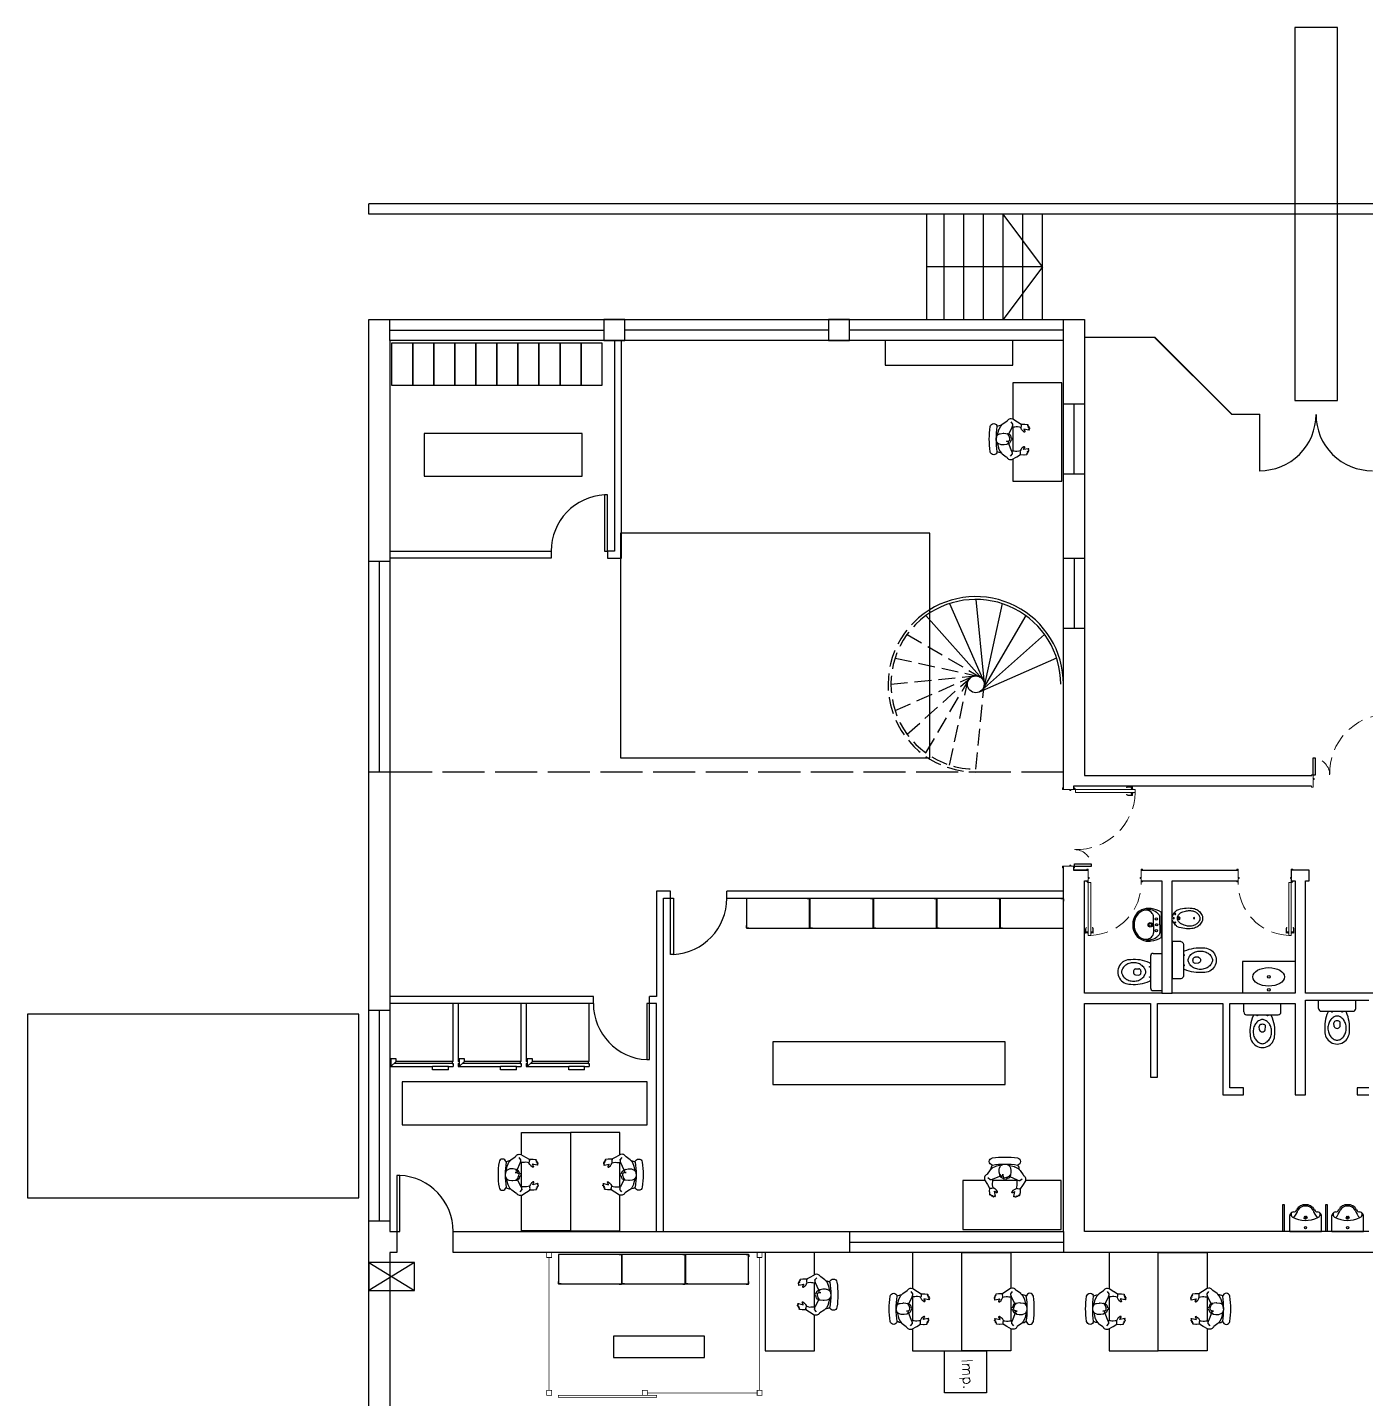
# Model space of a CAD drawing. Header units: millimetres. Extents: x 163 to 215.4, y 114.4 to 199.5.
# Drawn here: x 162.98 to 182.05, y 167.9 to 187.44 of the extents above; entities that cross this region are included whole.
import ezdxf

# ---------------------------------------------------------------- set-up
doc = ezdxf.new("R2010")
doc.units = ezdxf.units.MM
for name, pattern in [('ACAD_ISO02W100', [15, 12, -3]), ('AUDIT_I_201002150132-0', [0]), ('HIDDEN', [0.375, 0.25, -0.125])]:
    doc.linetypes.add(name, pattern=pattern)
doc.layers.add('0.05-Carpinterias', color=7, linetype='Continuous', lineweight=5)
doc.layers.add('REJA SENSIBLES', color=82, linetype='Continuous', lineweight=5)
for name, color, linetype in [('ARQ-Estruct', 7, 'Continuous'), ('BL-Equipamiento', 7, 'Continuous'), ('EQ - Mobiliario', 255, 'AUDIT_I_201002150132-0'), ('IE-ARQUITECTURA', 252, 'Continuous'), ('Plano base$0$EQ - Mobiliario', 252, 'AUDIT_I_201002150132-0'), ('SANITARIOS', 252, 'Continuous')]:
    doc.layers.add(name, color=color, linetype=linetype)
doc.styles.add('Plano base$0$Standard', font='txt.shx')

# ---------------------------------------------------------------- blocks, each defined once
blk = doc.blocks.new('MINGITORIO MURAL')
at = {"layer": 'IE-ARQUITECTURA', "linetype": 'Continuous'}
for p, q in [((0, 0.45), (0, 0)), ((0, 0.45), (0.23103, 0.45)), ((0.23103, 0.430224), (0.23103, 0.45)), ((0, 0), (0.23103, 0)), ((0.23103, 0), (0.23103, 0.019776))]:
    blk.add_line(p, q, dxfattribs=at)
for centre, radius in [((0.054976, 0.225), 0.015), ((0.177665, 0.225769), 0.003249), ((0.184588, 0.209854), 0.003249), ((0.185791, 0.241105), 0.003249), ((0.19765, 0.225), 0.003249), ((0.201348, 0.205345), 0.003249), ((0.202847, 0.244313), 0.003249), ((0.215323, 0.215636), 0.003249), ((0.21599, 0.232978), 0.003249)]:
    blk.add_circle(centre, radius, dxfattribs=at)
for centre, radius, start, end in [((0.555208, 0.225), 0.397018, 151.866592, 206.118879), ((0.375769, 0.577191), 0.254007, 225.323553, 253.319754), ((0.243412, 0.384734), 0.047145, 55.302568, 144.360576), ((0.225977, 0.400256), 0.05, 27.695717, 84.199543), ((0.201435, 0.387374), 0.077718, 6.31933, 27.695717), ((0.329919, 0.399942), 0.051395, 184.479693, 245.062947), ((0.255704, 0.239547), 0.105457, 352.071392, 63.437557), ((0.255704, 0.210453), 0.105457, 296.562443, 7.928608), ((0.25518, 0.239143), 0.125924, 353.551226, 65.074264), ((0.25518, 0.210857), 0.125924, 294.925736, 6.448774), ((0.375769, -0.127191), 0.254007, 106.680246, 134.676447), ((0.243412, 0.065266), 0.047145, 198.612863, 304.697432), ((0.225977, 0.049744), 0.05, 275.800457, 332.304283), ((0.201435, 0.062627), 0.077718, 332.304283, 353.68067), ((0.329919, 0.050058), 0.051395, 114.937053, 175.520307)]:
    blk.add_arc(centre, radius, start, end, dxfattribs=at)
blk = doc.blocks.new('IP ANDINA')
for p, q in [((-0.265, -0.120632), (-0.265, 0)), ((-0.265, 0), (0.265, 0)), ((0.265, -0.120632), (0.265, 0)), ((-0.225632, -0.16), (0.225632, -0.16)), ((-0.042449, -0.375164), (-0.04494, -0.327163)), ((0.041618, -0.375164), (0.04494, -0.327163))]:
    blk.add_line(p, q)
blk.add_lwpolyline([(-0.130856, -0.400348, 0.081456), (-0.119783, -0.467864, 0.089731), (-0.089741, -0.522325, 0.104602), (-0.042673, -0.560331, 0.142864), (-0.000046, -0.57285, 0.142579), (0.042673, -0.560331, 0.104602), (0.089741, -0.522325, 0.089731), (0.119783, -0.467864, 0.081456), (0.130856, -0.400348, 0.081456), (0.119783, -0.332831, 0.089731), (0.089741, -0.27837, 0.104602), (0.042673, -0.240364, 0.142579), (-0.000046, -0.227845, 0.142864), (-0.042673, -0.240364, 0.104602), (-0.089741, -0.27837, 0.089731), (-0.119783, -0.332831, 0.081456)], format="xyb", close=True)
for centre in [(-0.073031, -0.169739), (0.073031, -0.169739)]:
    blk.add_circle(centre, 0.005)
for centre, radius, start, end in [((-0.225632, -0.120632), 0.039368, 180, 270), ((0.346395, -0.390548), 0.523947, 155.882772, 185.67851), ((-0.086182, -0.196891), 0.05, 132.453918, 155.882772), ((0.086182, -0.196891), 0.05, 24.117228, 47.546082), ((-0.346395, -0.390548), 0.523947, 354.32149, 24.117228), ((0.225632, -0.120632), 0.039368, 270, 0), ((-0.01494, -0.327163), 0.03, 90, 180), ((-0.000415, -0.358925), 0.045061, 201.123443, 338.876557), ((0, -0.344692), 0.049822, 72.549981, 107.450019), ((0.01494, -0.327163), 0.03, 0, 90), ((0, -0.451664), 0.175227, 176.966377, 3.033623)]:
    blk.add_arc(centre, radius, start, end)
blk = doc.blocks.new('*U18')
blk.add_lwpolyline([(-23.325, 0), (-22.675, 0), (-22.675, 0.4), (-23.325, 0.4)], close=True)
blk = doc.blocks.new('*U17')
at = {"color": 0, "linetype": 'ByBlock', "lineweight": -2}
blk.add_blockref('*U18', (0, 55), dxfattribs=at)
blk = doc.blocks.new('Plano base$0$S11')
at = {"layer": 'Plano base$0$EQ - Mobiliario'}
for points in [[(-0.05157, 0.353258), (-0.132673, 0.33131, 0.052358), (-0.142413, 0.327545), (-0.186929, 0.304734), (-0.211415, 0.281504, 0.053378), (-0.218314, 0.273397), (-0.259688, 0.212712, -0.078921), (-0.270449, 0.201298), (-0.274028, 0.198535, 0.253624), (-0.293316, 0.154953), (-0.291356, 0.13054), (-0.248933, 0.063996, 0.001509), (-0.24877, 0.063742), (-0.215435, 0.012144), (-0.215679, -0.033299, 0.039319), (-0.215104, -0.04113), (-0.209528, -0.077571, 0.271109), (-0.206347, -0.081494), (-0.202026, -0.083121, 0.56371), (-0.195302, -0.077831), (-0.194022, -0.074411), (-0.183012, -0.092915, 0.308624), (-0.178144, -0.095755), (-0.174821, -0.09552, 0.454858), (-0.170281, -0.089503), (-0.171597, -0.083247), (-0.161148, -0.103242, 0.307468), (-0.156198, -0.1059), (-0.150585, -0.105315, 0.419663), (-0.146141, -0.099731), (-0.146597, -0.092873), (-0.137417, -0.099456, 0.353703), (-0.131471, -0.101499), (-0.129802, -0.100891, 0.381475), (-0.126651, -0.095024), (-0.143368, -0.025513), (-0.130185, -0.031667), (-0.111054, -0.04281, 0.392799), (-0.104414, -0.041317), (-0.10084, -0.036105, 0.335675), (-0.101121, -0.030078), (-0.120712, -0.006551, 0.110367), (-0.137985, 0.006761), (-0.165212, 0.019472), (-0.170055, 0.037788), (-0.175656, 0.064976, 0.035291), (-0.172848, 0.142745)], [(0.072112, 0.218185), (0.061747, 0.203843, -0.211627), (0.047748, 0.195681), (0.041131, 0.194946), (0.037744, 0.198336, -0.177498), (0.03196, 0.210828), (0.030915, 0.223496), (0.028353, 0.202562, -0.076282), (0.024248, 0.187959), (0.022908, 0.185009, -0.269675), (0.006512, 0.173362, -0.089564), (-0.011189, 0.174922), (-0.015424, 0.176078), (-0.042845, 0.184654), (-0.050929, 0.188121, -0.168212), (-0.075123, 0.210146), (-0.077121, 0.213814)], [(0.048147, 0.35353), (0.121226, 0.337577, -0.052358), (0.13114, 0.334297), (0.176727, 0.313711), (0.202329, 0.291716, -0.053378), (0.20962, 0.283959), (0.253938, 0.22539, 0.078921), (0.265248, 0.21452), (0.268959, 0.211937, -0.253624), (0.290374, 0.16936), (0.289621, 0.14488), (0.250532, 0.076325, -0.001509), (0.250382, 0.076063), (0.219634, 0.022883), (0.222119, -0.022493, -0.039319), (0.221932, -0.030342), (0.21816, -0.067014, -0.271109), (0.215176, -0.07109), (0.210941, -0.072927, -0.56371), (0.203964, -0.067975), (0.202517, -0.064623), (0.192433, -0.083648, -0.308624), (0.187712, -0.086724), (0.184381, -0.086654, -0.454858), (0.179549, -0.080869), (0.180555, -0.074555), (0.171106, -0.095041, -0.307468), (0.166293, -0.09794), (0.160658, -0.097632, -0.419663), (0.155944, -0.092274), (0.156061, -0.085403), (0.147217, -0.09243, -0.353703), (0.141378, -0.094764), (0.139682, -0.09424, -0.381475), (0.136245, -0.088535), (0.149512, -0.018284), (0.136649, -0.025081), (0.118091, -0.037154, -0.392799), (0.111385, -0.03599), (0.107558, -0.030961, -0.335675), (0.107542, -0.024928), (0.125948, -0.000462, -0.110367), (0.142543, 0.013686), (0.16911, 0.027724), (0.173043, 0.046257), (0.177297, 0.073688, -0.035291), (0.170655, 0.151224)], [(-0.07161, 0.189774), (-0.172848, 0.142745, -0.136037), (-0.197574, 0.132634), (-0.212527, 0.130864), (-0.245783, 0.157093)], [(-0.218806, 0.016393), (-0.213085, 0.014459, 0.155319), (-0.182758, 0.013915), (-0.1648, 0.019279)], [(0.063464, 0.194726), (0.170655, 0.151224, 0.136037), (0.19585, 0.142345), (0.210872, 0.141315), (0.242793, 0.169152)], [(0.22279, 0.027293), (0.217172, 0.025079, -0.155319), (0.186909, 0.02304), (0.168708, 0.027511)]]:
    blk.add_lwpolyline(points, format="xyb", dxfattribs=at)
blk.add_lwpolyline([(0.002661, 0.135074), (0.005335, 0.137595, 0.128039), (0.01069, 0.146133), (0.011418, 0.148443, -0.219355), (0.022675, 0.160837), (0.045486, 0.170524, 0.17095), (0.055296, 0.179485), (0.072256, 0.21113, 0.07568), (0.074268, 0.216804), (0.081365, 0.253736, 0.047493), (0.082263, 0.263171), (0.082263, 0.288818, 0.10638), (0.077837, 0.309385), (0.067976, 0.331235, 0.20273), (0.039396, 0.357691), (0.021476, 0.364167, 0.135751), (-0.005104, 0.366216), (-0.033512, 0.360667, 0.197051), (-0.065203, 0.339812), (-0.069253, 0.333888, 0.116404), (-0.077514, 0.312455), (-0.083155, 0.271268, 0.060301), (-0.083344, 0.259253), (-0.07753, 0.203977, 0.09676), (-0.075281, 0.196645), (-0.063687, 0.174943, 0.215466), (-0.050631, 0.164899), (-0.030294, 0.16011), (-0.0272, 0.158969, -0.197631), (-0.015998, 0.148671), (-0.014185, 0.144792, 0.157943), (-0.005778, 0.135775), (-0.003197, 0.134342, 0.326668)], format="xyb", close=True, dxfattribs=at)
blk.add_lwpolyline([(0, 0.367213), (-0.001653, 0.366766)], dxfattribs=at)
for centre, radius, start, end in [((-0.171802, 0.404209), 0.0508, 98.455473, 261.544527), ((0, -0.751491), 1.2192, 81.544527, 98.455473), ((0.171802, 0.404209), 0.0508, 278.455473, 81.544527), ((-0.00143, 0.264479), 0.203175, 153.61801, 172.948325), ((0, -0.851987), 1.2192, 81.544527, 98.455473), ((-0.00143, 0.264479), 0.203175, 8.377378, 26.212212)]:
    blk.add_arc(centre, radius, start, end, dxfattribs=at)
blk = doc.blocks.new('Plano base$0$escritorio_1.40x0.80')
at = {"layer": 'Plano base$0$EQ - Mobiliario'}
for points in [[(0, 0.315978), (0, 0), (-0.7, 0), (-0.7, 1.4), (0, 1.4), (0, 0.890842)], [(0, 0.771842), (0, 0.428037)]]:
    blk.add_lwpolyline(points, dxfattribs=at)
at = {"layer": 'Plano base$0$EQ - Mobiliario', "rotation": 270}
blk.add_blockref('Plano base$0$S11', (-0.133713, 0.599231), dxfattribs=at)
blk = doc.blocks.new('LV ANDINA')
for p, q in [((0, 0.174838), (0, 0)), ((0, 0.174838), (0, -0.174838)), ((0.023785, 0), (0.023785, 0.113132)), ((0.023785, 0), (0.023785, -0.113132)), ((0.11221, 0.096338), (0.11221, 0.114747)), ((0.11221, 0), (0.11221, 0.096338)), ((0.11221, 0), (0.11221, -0.096338)), ((0.11221, -0.096338), (0.11221, -0.114747))]:
    blk.add_line(p, q)
for centre, radius in [((0.066622, 0), 0.015857), ((0.071578, 0.083248), 0.015857), ((0.158567, 0), 0.031713), ((0.158567, 0), 0.020812), ((0.071578, -0.083248), 0.015857)]:
    blk.add_circle(centre, radius)
for centre, radius, start, end in [((0.203415, 0.161128), 0.376573, 260.066191, 260.066191), ((0.203415, -0.170001), 0.404322, 97.864112, 119.548602), ((0.184991, 0.023832), 0.191033, 100.525802, 126.492035), ((0.22297, 0.087254), 0.119945, 66.510707, 140.862465), ((0.203415, -0.161128), 0.395535, 94.692137, 98.038881), ((0.203415, -0.161128), 0.376573, 94.692137, 98.140252), ((0.191279, 0.011185), 0.222815, 83.41939, 95.187055), ((0.191279, 0.011185), 0.203853, 83.41939, 95.187055), ((0.186455, 0.013244), 0.202416, 7.233104, 82.167515), ((0.186455, 0.013244), 0.221378, 7.233104, 82.167515), ((0.007928, 0.174838), 0.007928, 119.548602, 180), ((0.07631, 0.113132), 0.052525, 134.691029, 180), ((0.22243, -0.034572), 0.260294, 125.471853, 134.691029), ((0.195062, 0.111651), 0.082909, 141.766242, 177.859766), ((0.081481, 0), 0.308221, 352.78029, 7.21971), ((0.081481, 0), 0.327183, 0, 7.21971), ((0.081481, 0), 0.327183, 352.78029, 0), ((0.007928, -0.174838), 0.007928, 180, 240.451398), ((0.203415, 0.170001), 0.404322, 240.451398, 262.135888), ((0.07631, -0.113132), 0.052525, 180, 225.308971), ((0.22243, 0.034572), 0.260294, 225.308971, 234.528147), ((0.184991, -0.023832), 0.191033, 233.507965, 259.474198), ((0.195062, -0.111651), 0.082909, 182.140234, 218.233758), ((0.22297, -0.087254), 0.119945, 219.137535, 293.489293), ((0.186455, -0.013244), 0.202416, 277.832485, 352.766896), ((0.186455, -0.013244), 0.221378, 277.832485, 352.766896), ((0.203415, 0.161128), 0.395535, 261.961119, 265.307863), ((0.203415, 0.161128), 0.376573, 261.859748, 265.307863), ((0.191279, -0.011185), 0.222815, 264.812945, 276.58061), ((0.191279, -0.011185), 0.203853, 264.812945, 276.58061)]:
    blk.add_arc(centre, radius, start, end)
blk = doc.blocks.new('BD ANDINA')
for points in [[(0.12172, -0.075307, 0.026558), (0.109728, -0.058859, 0.101613), (0.057577, -0.016236, 0.137734), (0, 0, 0.137946), (-0.057516, -0.016247, 0.089281), (-0.115452, -0.066364, 0.012091)], [(-0.143278, -0.283508, 0.0402), (-0.137306, -0.317479, 0.089731), (-0.105062, -0.375932, 0.1018), (-0.054133, -0.417524, 0.138275), (0.001276, -0.433217, 0.138058), (0.056747, -0.417533, 0.101831), (0.107694, -0.375932, 0.089731), (0.139938, -0.317479, 0.044692), (0.147357, -0.279634, 0.079832)]]:
    blk.add_lwpolyline(points, format="xyb")
blk.add_lwpolyline([(-0.110363, -0.24759, 0.081456), (-0.100913, -0.305212, 0.089731), (-0.075273, -0.351691, 0.104602), (-0.035103, -0.384127, 0.142864), (0.001276, -0.394811, 0.142579), (0.037735, -0.384127, 0.104602), (0.077905, -0.351691, 0.089731), (0.103544, -0.305212, 0.081456), (0.112994, -0.24759, 0.081456), (0.103544, -0.189967, 0.060612), (0.074826, -0.11682, 0.104602), (0.034656, -0.084384, 0.142579), (-0.001803, -0.073699, 0.142864), (-0.038183, -0.084384, 0.104602), (-0.078352, -0.11682, 0.062224), (-0.100913, -0.189967, 0.081456)], format="xyb", close=True)
for centre, radius in [((-0.060739, -0.041095), 0.008534), ((-0.000844, -0.098207), 0.017069), ((-0.000844, -0.020497), 0.008534), ((-0.000844, -0.098207), 0.008534), ((0.060991, -0.041095), 0.008534), ((-0.000844, -0.310739), 0.008534)]:
    blk.add_circle(centre, radius)
for centre, radius, start, end in [((0.298146, -0.229719), 0.444689, 158.44802, 186.947452), ((-0.294837, -0.231346), 0.444823, 353.280665, 20.535486)]:
    blk.add_arc(centre, radius, start, end)
blk = doc.blocks.new('Petisos ANDINA')
for name, p in [('BD ANDINA', (-0.59801, 0)), ('IP ANDINA', (0, 0))]:
    blk.add_blockref(name, p)
blk = doc.blocks.new('puerta 75')
at = {"layer": '0.05-Carpinterias'}
for p, q in [((0.019656, 0.013944), (-0.001344, 0.013944)), ((-0.001344, 0.013944), (-0.001344, 0.001344)), ((-0.001344, 0.013944), (-0.001344, 0)), ((0, 0), (-0.001344, 0)), ((0.018312, 0.0126), (0, 0.0126)), ((0, 0.0126), (0, 0.001344)), ((0, 0.0126), (0, 0)), ((0.018312, -0.106488), (0.018312, 0.0126)), ((0.019656, -0.105144), (0.019656, 0.013944)), ((0.775656, -0.105144), (0.775656, 0.013944)), ((0.775656, 0.013944), (0.796656, 0.013944)), ((0.777, -0.106488), (0.777, 0.0126)), ((0.777, 0.0126), (0.795312, 0.0126)), ((0.795312, 0.0126), (0.795312, 0.001344)), ((0.795312, 0.0126), (0.795312, 0)), ((0.795312, 0), (0.796656, 0)), ((0.796656, 0.013944), (0.796656, 0.001344)), ((0.796656, 0.013944), (0.796656, 0)), ((-0.001344, -0.163944), (-0.001344, -0.15)), ((0, -0.15), (-0.001344, -0.15)), ((-0.001344, -0.163944), (-0.001344, -0.151344)), ((-0.001344, -0.163944), (0.019656, -0.163944)), ((0, -0.1626), (0, -0.15)), ((0, -0.1626), (0, -0.151344)), ((0, -0.1626), (0.018312, -0.1626)), ((0.030912, -0.106488), (0.018312, -0.106488)), ((0.018312, -0.1626), (0.018312, -0.1164)), ((0.018312, -0.1164), (0.030912, -0.1164)), ((0.032256, -0.105144), (0.019656, -0.105144)), ((0.019656, -0.163944), (0.019656, -0.117744)), ((0.019656, -0.117744), (0.032256, -0.117744)), ((0.030912, -0.1164), (0.030912, -0.106488)), ((0.032256, -0.117744), (0.032256, -0.105144)), ((0.763056, -0.117744), (0.763056, -0.105144)), ((0.763056, -0.105144), (0.775656, -0.105144)), ((0.775656, -0.117744), (0.763056, -0.117744)), ((0.7644, -0.1164), (0.7644, -0.106488)), ((0.7644, -0.106488), (0.777, -0.106488)), ((0.777, -0.1164), (0.7644, -0.1164)), ((0.775656, -0.163944), (0.775656, -0.117744)), ((0.796656, -0.163944), (0.775656, -0.163944)), ((0.777, -0.1626), (0.777, -0.1164)), ((0.795312, -0.1626), (0.777, -0.1626)), ((0.795312, -0.1626), (0.795312, -0.15)), ((0.795312, -0.15), (0.796656, -0.15)), ((0.795312, -0.1626), (0.795312, -0.151344)), ((0.796656, -0.163944), (0.796656, -0.15)), ((0.796656, -0.163944), (0.796656, -0.151344))]:
    blk.add_line(p, q, dxfattribs=at)
at = {"layer": '0.05-Carpinterias', "extrusion": (-1.67932e-05, 6.2673e-05, 1)}
for p, q in [((-0.016801, -0.879599, 0.000044), (-0.016801, -0.835123, 0.000041)), ((-0.016801, -0.879599, 0.000044), (-0.015996, -0.894213, 0.000045)), ((-0.002126, -0.894605, 0.000045), (-0.01447, -0.895293, 0.000045)), ((-0.001844, -0.879913, 0.000044), (0.008296, -0.879151, 0.000044)), ((-0.001844, -0.894605, 0.000045), (-0.001844, -0.879913, 0.000044)), ((-0.001844, -0.894605, 0.000045), (0.008296, -0.895367, 0.000045)), ((0.008296, -0.897151, 0.000045), (0.008296, -0.877367, 0.000044)), ((0.009474, -0.87619, 0.000044), (0.019514, -0.87619, 0.000044)), ((0.009474, -0.898329, 0.000045), (0.019514, -0.898329, 0.000045)), ((0.019514, -0.898329, 0.000045), (0.019514, -0.87619, 0.000044)), ((0.066938, -0.87619, 0.000045), (0.056898, -0.87619, 0.000045)), ((0.056898, -0.898329, 0.000046), (0.056898, -0.87619, 0.000045)), ((0.066938, -0.898329, 0.000046), (0.056898, -0.898329, 0.000046)), ((0.068116, -0.897151, 0.000046), (0.068116, -0.877367, 0.000045)), ((0.078257, -0.879913, 0.000045), (0.068116, -0.879151, 0.000045)), ((0.078257, -0.894605, 0.000046), (0.068116, -0.895367, 0.000046)), ((0.078257, -0.894605, 0.000046), (0.078257, -0.879913, 0.000045)), ((0.078538, -0.894605, 0.000046), (0.090882, -0.895293, 0.000046)), ((0.093213, -0.879599, 0.000046), (0.092408, -0.894213, 0.000046)), ((0.093213, -0.879599, 0.000046), (0.093213, -0.835123, 0.000043))]:
    blk.add_line(p, q, dxfattribs=at)
at = {"layer": '0.05-Carpinterias', "extrusion": (-1.67932e-05, 6.2673e-05, 1), "elevation": -0.000011}
blk.add_lwpolyline([(0.056898, -0.176457), (0.056898, -0.928798), (0.019514, -0.928798), (0.019514, -0.176457)], close=True, dxfattribs=at)
for points in [[(-0.011994, -0.87063), (-0.011994, -0.835123)], [(0.088406, -0.87063), (0.088406, -0.835123)]]:
    blk.add_lwpolyline(points, dxfattribs=at)
at = {"layer": '0.05-Carpinterias'}
blk.add_circle((0.014098, -0.169664), 0.00504, dxfattribs=at)
at = {"layer": '0.05-Carpinterias', "color": 9, "linetype": 'HIDDEN', "true_color": 0xc7c8ca}
blk.add_arc((0.032396, -0.185625, -0.000096), 0.743576, 271.888342, 1.670883, dxfattribs=at)
at = {"layer": '0.05-Carpinterias', "extrusion": (-1.67932e-05, 6.2673e-05, 1)}
for centre, radius, start, end in [((0.009448, -0.835925, -0.000011), 0.026261, 137.389613, 178.250184), ((-0.014819, -0.894168, -0.000011), 0.001178, 182.185909, 287.23792), ((0.009506, -0.835962, -0.000011), 0.021521, 137.415531, 177.483013), ((-0.002566, -0.870494, -0.000011), 0.009429, 180.822797, 272.671224), ((-0.008009, -0.819662, -0.000011), 0.002408, 313.848411, 140.98265), ((0.009474, -0.877367, -0.000011), 0.001178, 90.000013, 180.000013), ((0.009474, -0.897151, -0.000011), 0.001178, 180.000013, 270.000013), ((0.066938, -0.877367, -0.000011), 0.001178, 0.000013, 90.000013), ((0.066938, -0.897151, -0.000011), 0.001178, 270.000013, 0.000013), ((0.078978, -0.870494, -0.000011), 0.009429, 267.328801, 359.177228), ((0.084421, -0.819662, -0.000011), 0.002408, 39.017376, 226.151615), ((0.066907, -0.835962, -0.000011), 0.021521, 2.517013, 42.584495), ((0.066964, -0.835925, -0.000011), 0.026261, 1.749842, 42.610412), ((0.091231, -0.894168, -0.000011), 0.001178, 252.762106, 357.814117)]:
    blk.add_arc(centre, radius, start, end, dxfattribs=at)
blk = doc.blocks.new('hoja y 4to')
at = {"elevation": -0.000114}
blk.add_lwpolyline([(1.15478, -0.4166), (1.15478, -0.1666), (1.11478, -0.1666), (1.11478, -0.4166)], close=True, dxfattribs=at)
at = {"layer": '0.05-Carpinterias'}
for p, q in [((0.0016, 0.0166), (-0.0234, 0.0166)), ((-0.0234, 0.0166), (-0.0234, 0.0016)), ((-0.0234, 0.0166), (-0.0234, 0)), ((-0.0218, 0), (-0.0234, 0)), ((0, 0.015), (-0.0218, 0.015)), ((-0.0218, 0.015), (-0.0218, 0.0016)), ((-0.0218, 0.015), (-0.0218, 0)), ((0, -0.0982), (0, 0.015)), ((0.0016, -0.0966), (0.0016, 0.0166)), ((1.1484, -0.0966), (1.1484, 0.0166)), ((1.1484, 0.0166), (1.1734, 0.0166)), ((1.15, -0.0982), (1.15, 0.015)), ((1.15, 0.015), (1.1718, 0.015)), ((1.1718, 0.015), (1.1718, 0.0016)), ((1.1718, 0.015), (1.1718, 0)), ((1.1718, 0), (1.1734, 0)), ((1.1734, 0.0166), (1.1734, 0.0016)), ((1.1734, 0.0166), (1.1734, 0)), ((-0.0234, -0.1666), (-0.0234, -0.15)), ((-0.0218, -0.15), (-0.0234, -0.15)), ((-0.0234, -0.1666), (-0.0234, -0.1516)), ((-0.0234, -0.1666), (0.0016, -0.1666)), ((-0.0218, -0.165), (-0.0218, -0.15)), ((-0.0218, -0.165), (-0.0218, -0.1516)), ((-0.0218, -0.165), (0, -0.165)), ((0.015, -0.0982), (0, -0.0982)), ((0, -0.165), (0, -0.11)), ((0, -0.11), (0.015, -0.11)), ((0.0166, -0.0966), (0.0016, -0.0966)), ((0.0016, -0.1666), (0.0016, -0.1116)), ((0.0016, -0.1116), (0.0166, -0.1116)), ((0.015, -0.11), (0.015, -0.0982)), ((0.0166, -0.1116), (0.0166, -0.0966)), ((1.1334, -0.1116), (1.1334, -0.0966)), ((1.1334, -0.0966), (1.1484, -0.0966)), ((1.1484, -0.1116), (1.1334, -0.1116)), ((1.135, -0.11), (1.135, -0.0982)), ((1.135, -0.0982), (1.15, -0.0982)), ((1.15, -0.11), (1.135, -0.11)), ((1.1484, -0.1666), (1.1484, -0.1116)), ((1.1734, -0.1666), (1.1484, -0.1666)), ((1.15, -0.165), (1.15, -0.11)), ((1.1718, -0.165), (1.15, -0.165)), ((1.1718, -0.165), (1.1718, -0.15)), ((1.1718, -0.15), (1.1734, -0.15)), ((1.1718, -0.165), (1.1718, -0.1516)), ((1.1734, -0.1666), (1.1734, -0.15)), ((1.1734, -0.1666), (1.1734, -0.1516))]:
    blk.add_line(p, q, dxfattribs=at)
at = {"layer": '0.05-Carpinterias', "extrusion": (-1.67932e-05, 6.2673e-05, 1)}
for p, q in [((-0.041801, -1.018571, 0.000052), (-0.041801, -0.965623, 0.000049)), ((-0.041801, -1.018571, 0.000052), (-0.040843, -1.035968, 0.000053)), ((-0.023996, -1.018944, 0.000052), (-0.011924, -1.018037, 0.000052)), ((-0.023996, -1.036435, 0.000053), (-0.023996, -1.018944, 0.000052)), ((-0.011924, -1.039466, 0.000054), (-0.011924, -1.015913, 0.000052)), ((-0.010522, -1.014511, 0.000052), (0.001431, -1.014511, 0.000052)), ((0.001431, -1.040867, 0.000054), (0.001431, -1.014511, 0.000052)), ((0.057889, -1.014511, 0.000053), (0.045936, -1.014511, 0.000053)), ((0.045936, -1.040867, 0.000055), (0.045936, -1.014511, 0.000053)), ((0.059291, -1.039466, 0.000055), (0.059291, -1.015913, 0.000054)), ((0.071363, -1.018944, 0.000054), (0.059291, -1.018037, 0.000054)), ((0.071363, -1.036435, 0.000055), (0.071363, -1.018944, 0.000054)), ((0.089168, -1.018571, 0.000054), (0.08821, -1.035968, 0.000055)), ((0.089168, -1.018571, 0.000054), (0.089168, -0.965623, 0.000051)), ((-0.024331, -1.036435, 0.000053), (-0.039026, -1.037254, 0.000053)), ((-0.023996, -1.036435, 0.000053), (-0.011924, -1.037341, 0.000054)), ((-0.010522, -1.040867, 0.000054), (0.001431, -1.040867, 0.000054)), ((0.057889, -1.040867, 0.000055), (0.045936, -1.040867, 0.000055)), ((0.071363, -1.036435, 0.000055), (0.059291, -1.037341, 0.000055)), ((0.071698, -1.036435, 0.000055), (0.086393, -1.037254, 0.000055))]:
    blk.add_line(p, q, dxfattribs=at)
at = {"layer": '0.05-Carpinterias', "extrusion": (-1.67932e-05, 6.2673e-05, 1), "elevation": -0.000011}
blk.add_lwpolyline([(0.045936, -0.181496), (0.045936, -1.07714), (0.001431, -1.07714), (0.001431, -0.181496)], close=True, dxfattribs=at)
for points in [[(-0.036078, -1.007893), (-0.036078, -0.965623)], [(0.083445, -1.007892), (0.083445, -0.965623)]]:
    blk.add_lwpolyline(points, dxfattribs=at)
at = {"layer": '0.05-Carpinterias'}
blk.add_circle((-0.005016, -0.17341), 0.006, dxfattribs=at)
at = {"layer": '0.05-Carpinterias', "color": 9, "linetype": 'HIDDEN', "true_color": 0xc7c8ca}
for centre, radius, start, end in [((0.016767, -0.192411, -0.000114), 0.885209, 271.888342, 1.670883), ((1.15478, -0.1666, -0.000114), 0.25318, 180, 260.909723)]:
    blk.add_arc(centre, radius, start, end, dxfattribs=at)
at = {"layer": '0.05-Carpinterias', "extrusion": (-1.67932e-05, 6.2673e-05, 1)}
for centre, radius, start, end in [((-0.010552, -0.966577, -0.000011), 0.031264, 137.389613, 178.250184), ((-0.010484, -0.966621, -0.000011), 0.02562, 137.415531, 177.483013), ((-0.024854, -1.007731, -0.000011), 0.011225, 180.822797, 272.671224), ((-0.031334, -0.947217, -0.000011), 0.002867, 313.848411, 140.98265), ((-0.010522, -1.015913, -0.000011), 0.001402, 90.000013, 180.000013), ((0.057889, -1.015913, -0.000011), 0.001402, 0.000013, 90.000013), ((0.072221, -1.007731, -0.000011), 0.011225, 267.328801, 359.177228), ((0.078701, -0.947217, -0.000011), 0.002867, 39.017376, 226.151615), ((0.057851, -0.966621, -0.000011), 0.02562, 2.517013, 42.584495), ((0.057919, -0.966577, -0.000011), 0.031264, 1.749842, 42.610412), ((-0.039442, -1.035915, -0.000011), 0.001402, 182.185909, 287.23792), ((-0.010522, -1.039466, -0.000011), 0.001402, 180.000013, 270.000013), ((0.057889, -1.039466, -0.000011), 0.001402, 270.000013, 0.000013), ((0.086809, -1.035915, -0.000011), 0.001402, 252.762106, 357.814117)]:
    blk.add_arc(centre, radius, start, end, dxfattribs=at)
blk = doc.blocks.new('HELADERA')
for p, q in [((1654.64736, 616.5635), (1654.051527, 616.5635)), ((1654.051527, 616.5635), (1654.051527, 616.531)), ((1654.64736, 616.5635), (1654.64736, 616.552667)), ((1654.64736, 616.552667), (1654.64736, 615.9785)), ((1654.64736, 616.552667), (1654.669027, 616.552667)), ((1654.669027, 616.552667), (1654.669027, 616.5635)), ((1654.669027, 616.5635), (1654.701527, 616.5635)), ((1654.669027, 616.552667), (1654.669027, 615.956833)), ((1654.701527, 616.51475), (1654.701527, 616.5635)), ((1654.051527, 616.531), (1654.051527, 615.946)), ((1654.701527, 616.51475), (1654.701527, 616.35225)), ((1654.734027, 616.51475), (1654.701527, 616.51475)), ((1654.734027, 616.51475), (1654.734027, 616.35225)), ((1654.734027, 616.35225), (1654.701527, 616.35225)), ((1654.701527, 615.9135), (1654.701527, 616.35225)), ((1654.64736, 615.9785), (1654.620277, 615.9785)), ((1654.620277, 615.9785), (1654.620277, 615.924333)), ((1654.701527, 615.924333), (1654.64736, 615.9785)), ((1654.051527, 615.946), (1654.051527, 615.9135)), ((1654.051527, 615.9135), (1654.64736, 615.9135)), ((1654.620277, 615.924333), (1654.64736, 615.924333)), ((1654.64736, 615.924333), (1654.669027, 615.924333)), ((1654.64736, 615.924333), (1654.64736, 615.9135)), ((1654.669027, 615.924333), (1654.701527, 615.924333)), ((1654.669027, 615.9135), (1654.669027, 615.924333)), ((1654.669027, 615.9135), (1654.701527, 615.9135))]:
    blk.add_line(p, q)
blk = doc.blocks.new('estanteria_liviana_90x45')
for p, q in [((-0.90584, 0.436077), (-0.90584, 0.404077)), ((-0.90384, 0.404077), (-0.90584, 0.404077)), ((-0.90384, 0.436077), (-0.90384, 0.404077)), ((-0.86884, 0.441077), (-0.90084, 0.441077)), ((-0.86884, 0.439077), (-0.90084, 0.439077)), ((-0.86884, 0.439077), (-0.86884, 0.441077)), ((-0.03884, 0.441077), (-0.00684, 0.441077)), ((-0.03884, 0.439077), (-0.03884, 0.441077)), ((-0.03884, 0.439077), (-0.00684, 0.439077)), ((-0.00384, 0.436077), (-0.00384, 0.404077)), ((-0.00384, 0.404077), (-0.00184, 0.404077)), ((-0.00184, 0.436077), (-0.00184, 0.404077)), ((-0.90584, 0.022077), (-0.90584, 0.054077)), ((-0.90384, 0.054077), (-0.90584, 0.054077)), ((-0.90384, 0.022077), (-0.90384, 0.054077)), ((-0.86884, 0.019077), (-0.90084, 0.019077)), ((-0.86884, 0.017077), (-0.90084, 0.017077)), ((-0.86884, 0.019077), (-0.86884, 0.017077)), ((-0.03884, 0.019077), (-0.00684, 0.019077)), ((-0.03884, 0.019077), (-0.03884, 0.017077)), ((-0.03884, 0.017077), (-0.00684, 0.017077)), ((-0.00384, 0.022077), (-0.00384, 0.054077)), ((-0.00384, 0.054077), (-0.00184, 0.054077)), ((-0.00184, 0.022077), (-0.00184, 0.054077))]:
    blk.add_line(p, q)
for points in [[(-0.90384, 0.436077), (-0.90384, 0.022077)], [(-0.00684, 0.439077), (-0.90084, 0.439077)], [(-0.00384, 0.022077), (-0.00384, 0.436077)], [(-0.90084, 0.019077), (-0.00684, 0.019077)]]:
    blk.add_lwpolyline(points)
for centre, radius, start, end in [((-0.90084, 0.436077), 0.005, 90, 180), ((-0.90084, 0.436077), 0.003, 90, 180), ((-0.00684, 0.436077), 0.005, 0, 90), ((-0.00684, 0.436077), 0.003, 0, 90), ((-0.90084, 0.022077), 0.005, 180, 270), ((-0.90084, 0.022077), 0.003, 180, 270), ((-0.00684, 0.022077), 0.003, 270, 0), ((-0.00684, 0.022077), 0.005, 270, 0)]:
    blk.add_arc(centre, radius, start, end)

msp = doc.modelspace()

# ---------------------------------------------------------------- linework, layer by layer
for p, q in [((177.443194, 184.029335), (176.883194, 184.779335)), ((177.443194, 184.029335), (175.793194, 184.029335)), ((177.443194, 184.029335), (176.883194, 183.279335)), ((179.143194, 173.679335), (179.293194, 173.679335))]:
    msp.add_line(p, q)
at = {"color": 4}
msp.add_line((177.893194, 179.879335), (177.893194, 178.879335), dxfattribs=at)
at = {"color": 9, "linetype": 'ACAD_ISO02W100', "ltscale": 0.05, "true_color": 0xc7c8ca}
msp.add_line((177.743194, 176.829335), (168.143194, 176.829335), dxfattribs=at)
for points in [[(181.038581, 182.124002), (181.649018, 182.124002), (181.649018, 187.44223), (181.038581, 187.44223)], [(171.193194, 183.279335), (171.193194, 182.979335), (171.493194, 182.979335), (171.493194, 183.279335)], [(174.393194, 183.279335), (174.393194, 182.979335), (174.693194, 182.979335), (174.693194, 183.279335)], [(177.019417, 182.979335), (175.20281, 182.979335), (175.20281, 182.629335), (177.019417, 182.629335)], [(168.630246, 181.654936), (168.630246, 181.0445), (170.880655, 181.0445), (170.880655, 181.654936)], [(171.203194, 180.779335), (171.203194, 179.979335), (171.243194, 179.979335), (171.243194, 180.779335)], [(171.428328, 180.234354), (171.428328, 177.033058), (175.837037, 177.033058), (175.837037, 180.234354)], [(172.143194, 174.229335), (172.143194, 175.029335), (172.183194, 175.029335), (172.183194, 174.229335)], [(162.97617, 173.377051), (162.97617, 170.75802), (167.700375, 170.75802), (167.700375, 173.377051)], [(171.843194, 172.729335), (171.843194, 173.529335), (171.803194, 173.529335), (171.803194, 172.729335)], [(173.600268, 172.983878), (173.600268, 172.373441), (176.911748, 172.373441), (176.911748, 172.983878)], [(168.315191, 172.411207), (168.315191, 171.800771), (171.808165, 171.800771), (171.808165, 172.411207)]]:
    msp.add_lwpolyline(points, close=True)
for points in [[(188.443194, 183.279335, 0.414214), (186.793194, 184.929335), (167.843194, 184.929335)], [(188.293194, 183.279335), (188.293194, 183.279335, 0.414214), (186.793194, 184.779335), (167.843194, 184.779335)]]:
    msp.add_lwpolyline(points, format="xyb")
for points in [[(167.843194, 184.779335), (167.843194, 184.929335)], [(175.793194, 183.279335), (175.793194, 184.779335)], [(176.043194, 183.279335), (176.043194, 184.779335)], [(176.323194, 183.279335), (176.323194, 184.779335)], [(176.603194, 183.279335), (176.603194, 184.779335)], [(176.883194, 183.279335), (176.883194, 184.779335)], [(177.163194, 183.279335), (177.163194, 184.779335)], [(177.443194, 183.279335), (177.443194, 184.779335)], [(177.743211, 176.579288), (177.743194, 176.629335), (177.743194, 182.979335), (168.143194, 182.979335), (168.143194, 170.279335), (168.243194, 170.279335), (168.243194, 169.979335), (168.143194, 169.979335), (168.143194, 114.679335), (215.143194, 114.679335), (215.143194, 169.979335), (190.845477, 169.979335), (190.845477, 170.279335), (215.443194, 170.279335), (215.443194, 114.379335), (167.843194, 114.379335), (167.843194, 183.279335), (178.043194, 183.279335), (178.043194, 176.779335), (181.278515, 176.779335)], [(168.143194, 182.979335), (168.143194, 183.279335)], [(177.743194, 182.979335), (177.743194, 183.279335)], [(171.343194, 182.979335), (171.343194, 179.979335), (171.243194, 179.979335), (171.243194, 179.879335), (171.443194, 179.879335), (171.443194, 182.979335)], [(177.743194, 182.079335), (178.043194, 182.079335)], [(177.743194, 181.079335), (178.043194, 181.079335)], [(168.143194, 179.829335), (167.843194, 179.829335)], [(168.143194, 179.979335), (170.442194, 179.979335), (170.442194, 179.879335), (168.143194, 179.879335)], [(177.743194, 179.879335), (178.043194, 179.879335)], [(176.119283, 179.230113), (176.60308, 178.127552)], [(176.493194, 179.289335), (176.612602, 178.091235)], [(176.867104, 179.230113), (176.610435, 178.053754)], [(175.781973, 179.058245), (176.582802, 178.159149)], [(177.204414, 179.058245), (176.596792, 178.018776)], [(177.743194, 178.879335), (178.043194, 178.879335)], [(177.472104, 178.790555), (176.573008, 177.989726)], [(177.643972, 178.453245), (176.541411, 177.969448)], [(168.143194, 176.829335), (167.843194, 176.829335)], [(181.278464, 176.629335), (177.885694, 176.629335), (177.885711, 176.579335)], [(177.886096, 175.486835), (177.886096, 175.429335), (178.093194, 175.429335), (177.886096, 175.429335)], [(178.851824, 175.429335), (180.232906, 175.429335)], [(182.456944, 173.679335), (181.193194, 173.679335), (181.193194, 175.279335), (181.243194, 175.279335), (181.243194, 175.429335), (180.991594, 175.429335)], [(172.143194, 175.129335), (171.943194, 175.129335), (171.943194, 173.629335), (171.843194, 173.629335)], [(172.143194, 175.029335), (172.143194, 175.129335)], [(177.743194, 175.129335), (172.944193, 175.129335)], [(172.944193, 175.029335), (172.944193, 175.129335)], [(178.851824, 175.279335), (179.143194, 175.279335), (179.143194, 173.679335), (178.043194, 173.679335), (178.043194, 175.279335), (178.093194, 175.279335)], [(180.991594, 175.279335), (181.043194, 175.279335), (181.043194, 173.679335), (179.293194, 173.679335), (179.293194, 175.279335), (180.232906, 175.279335)], [(172.043194, 170.279335), (172.043194, 175.029335), (172.183194, 175.029335)], [(172.944193, 175.029335), (177.743194, 175.029335)], [(171.042194, 173.629335), (168.143194, 173.629335)], [(171.042194, 173.529335), (171.042194, 173.629335)], [(171.843194, 173.529335), (171.843194, 173.629335)], [(182.093194, 170.279335), (178.043194, 170.279335), (178.043194, 173.529335), (178.983194, 173.529335), (178.983194, 172.479335), (179.083194, 172.479335), (179.083194, 173.529335), (180.013194, 173.529335), (180.013194, 172.229335), (180.306944, 172.229335), (180.306944, 172.329335), (180.113194, 172.329335), (180.113194, 173.529335), (181.043194, 173.529335), (181.043194, 172.229335), (181.193194, 172.229335), (181.193194, 173.579335), (182.093194, 173.579335)], [(168.143194, 173.429335), (167.843194, 173.429335)], [(171.042194, 173.529335), (168.143194, 173.529335)], [(171.943194, 170.279335), (171.943194, 173.529335), (171.803194, 173.529335)], [(182.093194, 172.329335), (181.929444, 172.329335), (181.929444, 172.229335), (182.093194, 172.229335)], [(180.893194, 170.279335), (180.893194, 170.659642), (180.863194, 170.659642), (180.863194, 170.279335)], [(181.508084, 170.279335), (181.508084, 170.659642), (181.478084, 170.659642), (181.478084, 170.279335)], [(168.143194, 170.429335), (167.843194, 170.429335)], [(174.693194, 170.279335), (174.693194, 169.979335)], [(177.743194, 170.279335), (177.743194, 169.979335)], [(167.843194, 169.840131), (168.493194, 169.440131)], [(168.493194, 169.840131), (167.843194, 169.440131)]]:
    msp.add_lwpolyline(points)
at = {"color": 4}
for points in [[(168.143194, 183.129335), (171.193194, 183.129335)], [(174.393194, 183.129335), (171.493194, 183.129335)], [(177.743194, 183.129335), (174.693194, 183.129335)], [(178.043194, 183.029335), (179.043194, 183.029335), (180.143194, 181.929335), (180.537142, 181.929335), (180.537142, 181.924335), (180.141123, 181.924335), (179.041123, 183.024335), (178.043194, 183.024335)], [(177.893194, 181.079335), (177.893194, 182.079335)], [(167.993194, 176.829335), (167.993194, 179.829335)], [(167.993194, 170.429335), (167.993194, 173.429335)], [(174.693194, 170.129335), (177.743194, 170.129335)]]:
    msp.add_lwpolyline(points, dxfattribs=at)
msp.add_lwpolyline([(180.537142, 181.924335), (180.537142, 181.124335), (180.542142, 181.124335), (180.542142, 181.924335)], close=True, dxfattribs=at)
at = {"color": 9, "linetype": 'ACAD_ISO02W100', "ltscale": 0.02, "true_color": 0xc7c8ca}
for points in [[(175.514283, 178.790555), (176.553752, 178.182933)], [(175.342415, 178.453245), (176.518774, 178.196576)], [(175.283194, 178.079335), (176.481293, 178.198743)], [(175.342415, 177.705424), (176.444976, 178.189221)], [(175.514283, 177.368114), (176.413379, 178.168943)], [(175.781973, 177.100424), (176.389595, 178.139893)], [(176.119283, 176.928556), (176.375952, 178.104915)], [(176.493194, 176.869335), (176.612602, 178.067434)]]:
    msp.add_lwpolyline(points, dxfattribs=at)
at = {"color": 1}
for points in [[(168.243194, 171.079335), (168.243194, 170.279335), (168.283194, 170.279335), (168.283194, 171.079335)], [(171.331566, 168.788382), (171.331566, 168.483266), (172.625904, 168.483266), (172.625904, 168.788382)]]:
    msp.add_lwpolyline(points, close=True, dxfattribs=at)
msp.add_circle((176.493194, 178.079335), 0.12)
at = {"color": 0}
for centre in [(180.668532, 173.909686), (180.668532, 173.723645)]:
    msp.add_circle(centre, 0.019921, dxfattribs=at)
at = {"color": 9, "true_color": 0xc7c8ca}
for centre, start, end in [((180.542142, 181.924335), 269.641906, 0), ((182.142174, 181.924335), 180, 270.358094)]:
    msp.add_arc(centre, 0.800016, start, end, dxfattribs=at)
for centre, radius, start, end in [((171.243194, 179.979335), 0.800999, 92.862405, 180), ((176.493194, 178.079335), 1.25, 0, 126.182703), ((176.493194, 178.079335), 1.21, 0, 126), ((172.143194, 175.029335), 0.800999, 272.862405, 0), ((171.843194, 173.529335), 0.800999, 180, 267.137595)]:
    msp.add_arc(centre, radius, start, end)
at = {"color": 9, "linetype": 'ACAD_ISO02W100', "ltscale": 0.02, "true_color": 0xc7c8ca}
for radius, start in [(1.25, 126.182703), (1.21, 126)]:
    msp.add_arc((176.493194, 178.079335), radius, start, 270, dxfattribs=at)
at = {"color": 1}
msp.add_arc((168.243194, 170.279335), 0.800999, 0, 87.137595, dxfattribs=at)
at = {"color": 0}
msp.add_ellipse((180.668532, 173.909686), major_axis=(-0.225365, 0), ratio=0.583209, dxfattribs=at)
at = {"layer": 'ARQ-Estruct', "color": 0}
for points in [[(181.043194, 174.129335), (180.293168, 174.129335), (180.293168, 173.679335)], [(181.043194, 174.129335), (181.043194, 173.679335)]]:
    msp.add_lwpolyline(points, dxfattribs=at)
at = {"layer": 'EQ - Mobiliario'}
for points in [[(168.167133, 182.943128), (168.167133, 182.343128), (168.467133, 182.343128), (168.467133, 182.943128)], [(168.467133, 182.943128), (168.467133, 182.343128), (168.767133, 182.343128), (168.767133, 182.943128)], [(168.767133, 182.943128), (168.767133, 182.343128), (169.067133, 182.343128), (169.067133, 182.943128)], [(169.067133, 182.943128), (169.067133, 182.343128), (169.367133, 182.343128), (169.367133, 182.943128)], [(169.367133, 182.943128), (169.367133, 182.343128), (169.667133, 182.343128), (169.667133, 182.943128)], [(169.667133, 182.943128), (169.667133, 182.343128), (169.967133, 182.343128), (169.967133, 182.943128)], [(169.967133, 182.943128), (169.967133, 182.343128), (170.267133, 182.343128), (170.267133, 182.943128)], [(170.267133, 182.943128), (170.267133, 182.343128), (170.567133, 182.343128), (170.567133, 182.943128)], [(170.567133, 182.943128), (170.567133, 182.343128), (170.867133, 182.343128), (170.867133, 182.943128)], [(170.867133, 182.943128), (170.867133, 182.343128), (171.167133, 182.343128), (171.167133, 182.943128)], [(176.045341, 167.978335), (176.045341, 168.578335), (176.645341, 168.578335), (176.645341, 167.978335)]]:
    msp.add_lwpolyline(points, close=True, dxfattribs=at)
msp.add_lwpolyline([(184.453464, 169.979335), (169.044193, 169.979335), (169.044193, 170.279335), (177.743194, 170.279335), (177.743194, 175.429335), (177.743194, 175.486785)], dxfattribs=at)
at = {"layer": 'REJA SENSIBLES', "color": 1, "linetype": 'HIDDEN', "const_width": 0.01}
for points in [[(170.376904, 169.909335), (170.446904, 169.909335), (170.446904, 169.979335), (170.376904, 169.979335)], [(170.376904, 167.944335), (170.446904, 167.944335), (170.446904, 168.014335), (170.376904, 168.014335)], [(170.545284, 167.914335), (171.945284, 167.914335), (171.945284, 167.944335), (170.545284, 167.944335)], [(171.741904, 167.944335), (171.811904, 167.944335), (171.811904, 168.014335), (171.741904, 168.014335)], [(173.376903, 167.944335), (173.446903, 167.944335), (173.446903, 168.014335), (173.376903, 168.014335)]]:
    msp.add_lwpolyline(points, close=True, dxfattribs=at)
for points in [[(170.411904, 168.014335), (170.411904, 169.909335)], [(173.411904, 169.909335), (173.411904, 168.014335)], [(173.376903, 167.979335), (171.811904, 167.979335)]]:
    msp.add_lwpolyline(points, dxfattribs=at)
msp.add_lwpolyline([(173.377904, 169.909335), (173.445904, 169.909335, 0.414214), (173.446904, 169.910335), (173.446904, 169.978335, 0.414214), (173.445904, 169.979335), (173.377904, 169.979335, 0.414214), (173.376904, 169.978335), (173.376904, 169.910335, 0.414214)], format="xyb", close=True, dxfattribs=at)

# ---------------------------------------------------------------- block references
at = {"yscale": 0.95, "zscale": 0.95}
for p, xscale, rotation in [((182.393194, 176.629335), 0.95, 179.980208), ((177.743211, 176.579285), -0.95, 90.019792)]:
    msp.add_blockref('hoja y 4to', p, dxfattribs=dict(at, xscale=xscale, rotation=rotation))
for name, p in [('puerta 75', (178.074824, 175.429335)), ('*U17', (191.168194, 114.440131))]:
    msp.add_blockref(name, p)
at = {"xscale": -1}
msp.add_blockref('puerta 75', (181.009906, 175.429335), dxfattribs=at)
at = {"rotation": 180}
msp.add_blockref('LV ANDINA', (179.138927, 174.651725), dxfattribs=at)
at = {"xscale": -1, "rotation": 90}
msp.add_blockref('Petisos ANDINA', (179.293194, 174.146864), dxfattribs=at)
at = {"color": 0, "rotation": 270}
msp.add_blockref('IP ANDINA', (179.143194, 173.979335), dxfattribs=at)
at = {"color": 0}
for p in [(181.643194, 173.579335), (180.578194, 173.529335)]:
    msp.add_blockref('IP ANDINA', p, dxfattribs=at)
at = {"layer": 'BL-Equipamiento', "color": 7, "xscale": 1.384615, "yscale": 1.384615, "zscale": 1.384615, "rotation": 270}
for p in [(-684.660114, 2463.754526), (-683.689372, 2463.754526), (-682.71863, 2463.754526)]:
    msp.add_blockref('HELADERA', p, dxfattribs=at)
at = {"layer": 'EQ - Mobiliario', "xscale": -1}
for p in [(177.019417, 180.974694), (175.593194, 168.578335), (178.393194, 168.578335)]:
    msp.add_blockref('Plano base$0$escritorio_1.40x0.80', p, dxfattribs=at)
at = {"layer": 'EQ - Mobiliario', "rotation": 180}
for name, p in [('estanteria_liviana_90x45', (173.221353, 175.044561)), ('estanteria_liviana_90x45', (174.125353, 175.044561)), ('estanteria_liviana_90x45', (175.029353, 175.044561)), ('estanteria_liviana_90x45', (175.933353, 175.044561)), ('estanteria_liviana_90x45', (176.837353, 175.044561)), ('Plano base$0$escritorio_1.40x0.80', (170.018593, 171.68949))]:
    msp.add_blockref(name, p, dxfattribs=at)
at = {"layer": 'EQ - Mobiliario', "xscale": -1}
for p, rotation in [((171.418593, 171.68949), 180), ((176.309037, 171.007484), 270), ((174.193194, 169.978335), 180)]:
    msp.add_blockref('Plano base$0$escritorio_1.40x0.80', p, dxfattribs=dict(at, rotation=rotation))
at = {"layer": 'EQ - Mobiliario'}
for name, p in [('estanteria_liviana_90x45', (171.450319, 169.513439)), ('estanteria_liviana_90x45', (172.354319, 169.513439)), ('estanteria_liviana_90x45', (173.258319, 169.513439)), ('Plano base$0$escritorio_1.40x0.80', (176.993194, 168.578335)), ('Plano base$0$escritorio_1.40x0.80', (179.793194, 168.578335))]:
    msp.add_blockref(name, p, dxfattribs=at)
at = {"layer": 'SANITARIOS', "rotation": 90}
for p in [(181.418194, 170.279335), (182.018194, 170.279335)]:
    msp.add_blockref('MINGITORIO MURAL', p, dxfattribs=at)

# ---------------------------------------------------------------- texts
at = {"layer": 'EQ - Mobiliario', "insert": (176.280244, 167.769176, -0.000023), "char_height": 0.15, "width": 0.945684, "attachment_point": 9, "rotation": 272.95384, "style": 'Plano base$0$Standard'}
msp.add_mtext('\\pxqc;Imp.', dxfattribs=at)

doc.saveas('drawing.dxf')
